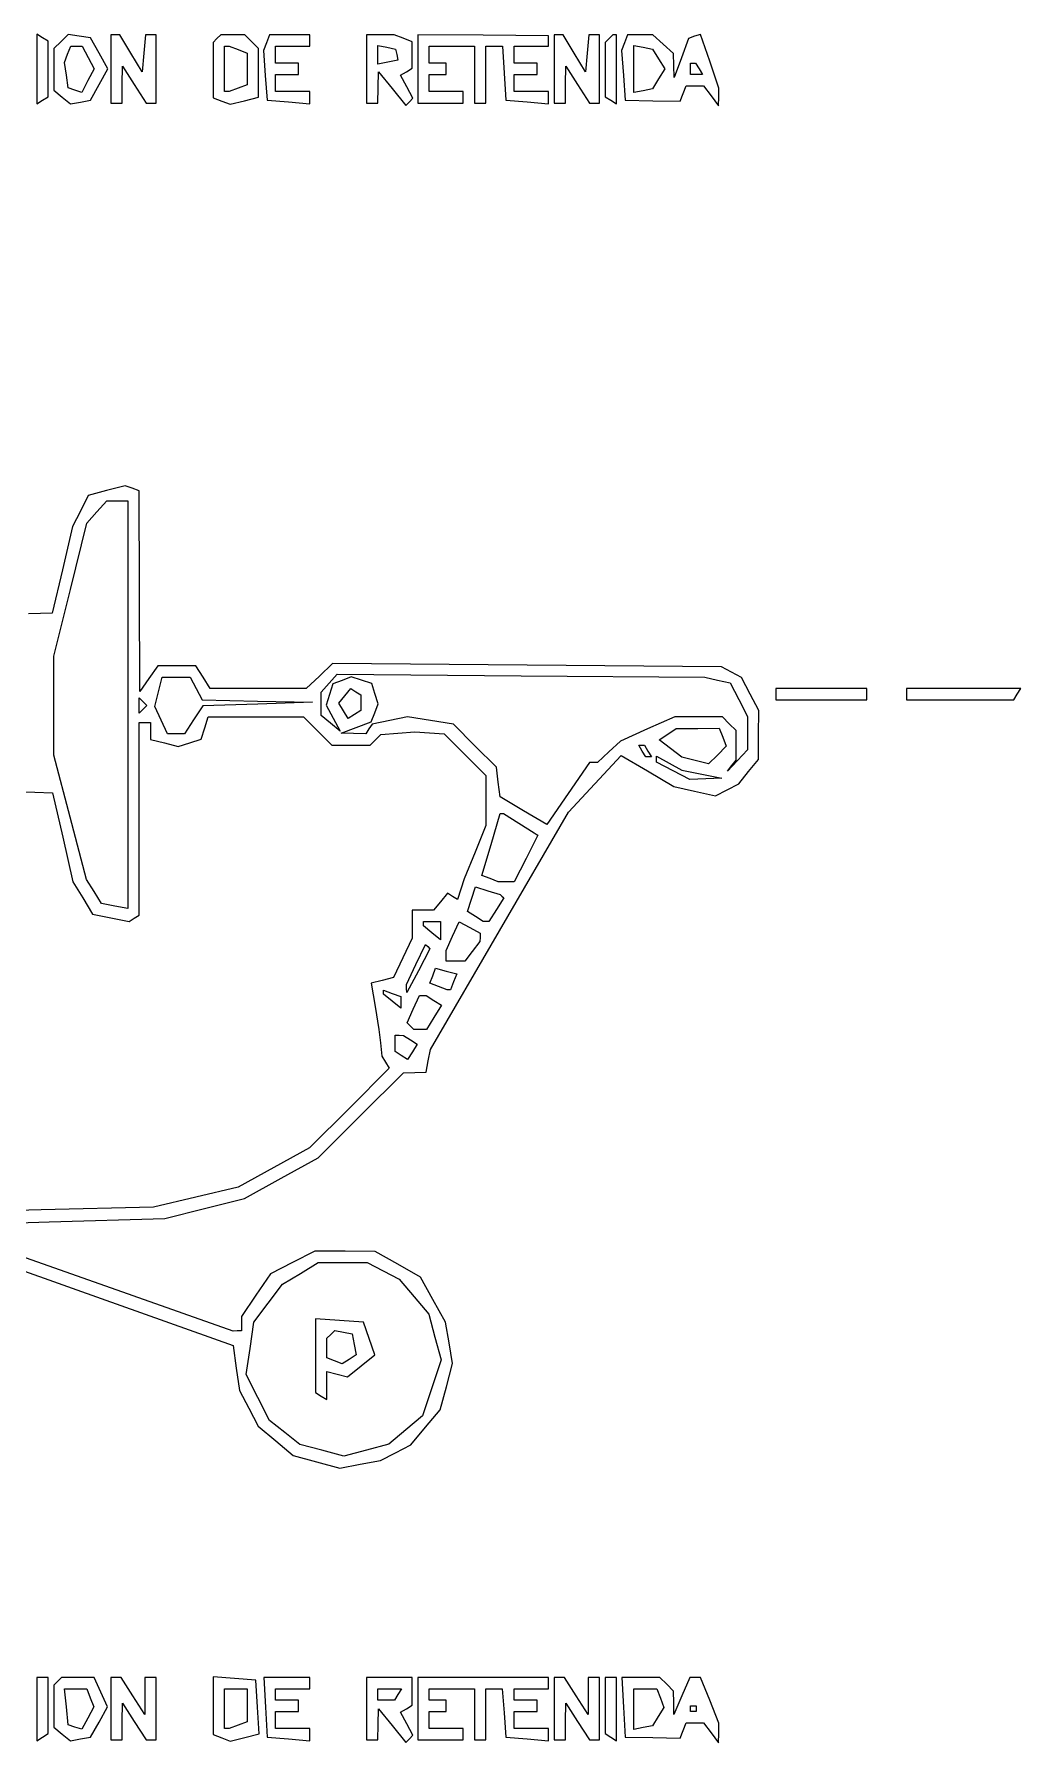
# Paper-space layout 'AN-04-DGE-016' of a CAD drawing. Header units: metres, sheet in millimetres. Extents: x 12 to 194, y 4 to 291.
# Drawn here: x 95.98 to 117.76, y 152.69 to 190.39 of the extents above; entities that cross this region are included whole.
import ezdxf

# ---------------------------------------------------------------- set-up
doc = ezdxf.new("R2010")
doc.units = ezdxf.units.M
doc.layers.add('DGE_CONTORNOS', color=7, linetype='Continuous', lineweight=0)
doc.layers.add('DGE_DATOS', color=7, linetype='Continuous', lineweight=0)

# ---------------------------------------------------------------- blocks, each defined once
blk = doc.blocks.new('LP_REF_DGE_MT_016')
at = {"layer": 'DGE_CONTORNOS'}
for points in [[(96.045, 189.622), (96.045, 188.855), (96.171, 188.933), (96.296, 189.01), (96.296, 189.622), (96.296, 190.235), (96.171, 190.312), (96.045, 190.39)], [(96.577, 190.229), (96.421, 190.074), (96.421, 189.613), (96.421, 189.151), (96.604, 189), (96.786, 188.849), (97.007, 188.892), (97.228, 188.934), (97.421, 189.278), (97.613, 189.622), (97.421, 189.967), (97.228, 190.312), (96.98, 190.348), (96.732, 190.384)], [(97.174, 189.873), (97.308, 189.622), (97.17, 189.364), (97.032, 189.105), (96.883, 189.154), (96.735, 189.203), (96.694, 189.484), (96.652, 189.766), (96.721, 189.945), (96.79, 190.124), (96.915, 190.124), (97.04, 190.124)], [(97.676, 189.622), (97.676, 188.87), (97.801, 188.87), (97.927, 188.87), (97.929, 189.277), (97.931, 189.685), (98.192, 189.277), (98.453, 188.87), (98.566, 188.87), (98.679, 188.87), (98.679, 189.622), (98.679, 190.375), (98.562, 190.375), (98.444, 190.375), (98.405, 189.967), (98.365, 189.56), (98.119, 189.967), (97.872, 190.375), (97.774, 190.375), (97.676, 190.375)], [(100.017, 190.291), (99.933, 190.208), (99.933, 189.597), (99.933, 188.987), (100.122, 188.915), (100.31, 188.843), (100.623, 188.921), (100.937, 189), (100.937, 189.537), (100.937, 190.074), (100.786, 190.224), (100.636, 190.375), (100.368, 190.375), (100.1, 190.375)], [(100.487, 190.048), (100.686, 189.972), (100.686, 189.622), (100.686, 189.273), (100.487, 189.197), (100.289, 189.121), (100.237, 189.121), (100.184, 189.121), (100.184, 189.622), (100.184, 190.124), (100.237, 190.124), (100.289, 190.124)], [(101.113, 190.201), (101.046, 190.027), (101.085, 189.48), (101.125, 188.933), (101.595, 188.894), (102.065, 188.855), (102.065, 188.988), (102.065, 189.121), (101.689, 189.121), (101.313, 189.121), (101.313, 189.309), (101.313, 189.497), (101.564, 189.497), (101.815, 189.497), (101.815, 189.622), (101.815, 189.748), (101.564, 189.748), (101.313, 189.748), (101.313, 189.936), (101.313, 190.124), (101.689, 190.124), (102.065, 190.124), (102.065, 190.249), (102.065, 190.375), (101.622, 190.375), (101.18, 190.375)], [(103.32, 189.622), (103.32, 188.87), (103.445, 188.87), (103.57, 188.87), (103.575, 189.215), (103.579, 189.56), (103.883, 189.188), (104.186, 188.817), (104.265, 188.895), (104.343, 188.974), (104.207, 189.228), (104.071, 189.482), (104.197, 189.559), (104.323, 189.637), (104.323, 189.93), (104.323, 190.223), (104.125, 190.299), (103.926, 190.375), (103.623, 190.375), (103.32, 190.375)], [(103.985, 189.938), (104.009, 189.814), (103.79, 189.772), (103.57, 189.729), (103.57, 189.936), (103.57, 190.142), (103.765, 190.102), (103.96, 190.061)], [(104.448, 189.622), (104.448, 188.87), (104.95, 188.87), (105.452, 188.87), (105.452, 188.995), (105.452, 189.121), (105.075, 189.121), (104.699, 189.121), (104.699, 189.309), (104.699, 189.497), (104.887, 189.497), (105.075, 189.497), (105.075, 189.622), (105.075, 189.748), (104.887, 189.748), (104.699, 189.748), (104.699, 189.936), (104.699, 190.124), (105.201, 190.124), (105.703, 190.124), (105.703, 189.497), (105.703, 188.87), (105.828, 188.87), (105.953, 188.87), (105.953, 189.497), (105.953, 190.124), (106.135, 190.124), (106.316, 190.124), (106.354, 189.528), (106.392, 188.933), (106.863, 188.894), (107.333, 188.855), (107.333, 188.988), (107.333, 189.121), (106.957, 189.121), (106.58, 189.121), (106.58, 189.309), (106.58, 189.497), (106.831, 189.497), (107.082, 189.497), (107.082, 189.622), (107.082, 189.748), (106.831, 189.748), (106.58, 189.748), (106.58, 189.936), (106.58, 190.124), (106.957, 190.124), (107.333, 190.124), (107.333, 190.24), (107.333, 190.356), (105.891, 190.365), (104.448, 190.374)], [(107.458, 189.622), (107.458, 188.87), (107.584, 188.87), (107.709, 188.87), (107.711, 189.277), (107.714, 189.685), (107.975, 189.277), (108.236, 188.87), (108.349, 188.87), (108.462, 188.87), (108.462, 189.622), (108.462, 190.375), (108.344, 190.375), (108.227, 190.375), (108.188, 189.967), (108.148, 189.56), (107.902, 189.967), (107.655, 190.375), (107.557, 190.375), (107.458, 190.375)], [(108.671, 190.291), (108.587, 190.208), (108.587, 189.609), (108.587, 189.01), (108.713, 188.933), (108.838, 188.855), (108.838, 189.615), (108.838, 190.375), (108.796, 190.375), (108.754, 190.375)], [(109.014, 190.201), (108.948, 190.027), (108.987, 189.48), (109.026, 188.933), (109.634, 188.922), (110.241, 188.911), (110.306, 189.079), (110.37, 189.246), (110.562, 189.246), (110.754, 189.246), (110.921, 189.027), (111.088, 188.807), (111.092, 189.004), (111.096, 189.201), (110.894, 189.794), (110.692, 190.386), (110.557, 190.342), (110.423, 190.297), (110.267, 189.866), (110.111, 189.434), (110.102, 189.697), (110.092, 189.96), (109.863, 190.167), (109.634, 190.375), (109.357, 190.375), (109.081, 190.375)], [(109.765, 189.842), (109.903, 189.622), (109.765, 189.403), (109.626, 189.183), (109.42, 189.143), (109.214, 189.102), (109.214, 189.622), (109.214, 190.142), (109.42, 190.102), (109.626, 190.061)], [(110.657, 189.622), (110.734, 189.497), (110.601, 189.497), (110.469, 189.497), (110.469, 189.622), (110.469, 189.748), (110.524, 189.748), (110.579, 189.748)], [(98.052, 175.593), (98.052, 171.096), (97.762, 171.151), (97.473, 171.206), (97.307, 171.471), (97.141, 171.737), (96.781, 173.109), (96.421, 174.481), (96.421, 175.574), (96.421, 176.668), (96.784, 178.135), (97.148, 179.603), (97.368, 179.847), (97.589, 180.091), (97.821, 180.091), (98.052, 180.091)], [(99.557, 175.952), (99.691, 175.701), (100.91, 175.675), (102.128, 175.649), (100.917, 175.608), (99.705, 175.567), (99.503, 175.258), (99.3, 174.949), (99.112, 174.949), (98.925, 174.949), (98.786, 175.253), (98.647, 175.557), (98.728, 175.88), (98.809, 176.203), (99.116, 176.203), (99.423, 176.203)], [(111.062, 176.136), (111.342, 176.074), (111.532, 175.706), (111.723, 175.337), (111.723, 174.969), (111.723, 174.6), (111.503, 174.364), (111.284, 174.128), (111.378, 174.25), (111.472, 174.372), (111.472, 174.698), (111.472, 175.024), (111.321, 175.174), (111.171, 175.325), (110.648, 175.325), (110.124, 175.325), (109.522, 175.059), (108.92, 174.792), (108.667, 174.557), (108.414, 174.322), (108.328, 174.322), (108.242, 174.322), (107.769, 173.636), (107.297, 172.95), (106.782, 173.255), (106.267, 173.561), (106.226, 173.888), (106.186, 174.215), (105.712, 174.688), (105.239, 175.161), (104.731, 175.243), (104.223, 175.324), (103.831, 175.245), (103.44, 175.167), (103.372, 175.058), (103.305, 174.949), (103.03, 174.959), (102.755, 174.969), (103.089, 175.091), (103.423, 175.213), (103.5, 175.412), (103.576, 175.611), (103.504, 175.838), (103.432, 176.065), (103.205, 176.137), (102.979, 176.209), (102.778, 176.131), (102.577, 176.054), (102.502, 175.82), (102.428, 175.585), (102.581, 175.298), (102.734, 175.011), (102.525, 175.184), (102.316, 175.356), (102.316, 175.613), (102.316, 175.87), (102.495, 176.068), (102.674, 176.266), (106.728, 176.232), (110.782, 176.199)], [(98.386, 175.492), (98.303, 175.409), (98.303, 175.576), (98.303, 175.743), (98.386, 175.659), (98.47, 175.576)], [(103.194, 175.638), (103.194, 175.465), (103.055, 175.379), (102.915, 175.293), (102.811, 175.461), (102.707, 175.63), (102.839, 175.79), (102.972, 175.949), (103.083, 175.881), (103.194, 175.812)], [(112.35, 175.827), (112.35, 175.701), (113.353, 175.701), (114.357, 175.701), (114.357, 175.827), (114.357, 175.952), (113.353, 175.952), (112.35, 175.952)], [(115.234, 175.827), (115.234, 175.701), (116.419, 175.701), (117.603, 175.701), (117.68, 175.827), (117.758, 175.952), (116.496, 175.952), (115.234, 175.952)], [(111.179, 174.876), (111.255, 174.678), (111.061, 174.484), (110.866, 174.289), (110.573, 174.363), (110.28, 174.436), (110.03, 174.627), (109.779, 174.819), (109.967, 174.944), (110.155, 175.07), (110.629, 175.072), (111.103, 175.074)], [(109.528, 174.572), (109.605, 174.447), (109.543, 174.447), (109.48, 174.447), (109.402, 174.572), (109.325, 174.698), (109.388, 174.698), (109.45, 174.698)], [(110.719, 174.062), (111.158, 173.974), (110.807, 173.96), (110.456, 173.945), (110.086, 174.137), (109.716, 174.328), (109.716, 174.392), (109.716, 174.456), (109.998, 174.303), (110.28, 174.15)], [(106.679, 172.98), (107.019, 172.767), (107.06, 172.741), (107.1, 172.716), (106.838, 172.202), (106.575, 171.688), (106.4, 171.688), (106.225, 171.688), (106.045, 171.757), (105.865, 171.826), (106.066, 172.509), (106.267, 173.192), (106.303, 173.193), (106.338, 173.193)], [(106.307, 171.371), (106.347, 171.336), (106.183, 171.073), (106.018, 170.81), (105.955, 170.812), (105.891, 170.814), (105.72, 170.922), (105.55, 171.03), (105.637, 171.301), (105.723, 171.573), (105.995, 171.489), (106.267, 171.406)], [(104.95, 170.607), (104.95, 170.403), (104.762, 170.559), (104.574, 170.715), (104.574, 170.763), (104.574, 170.81), (104.762, 170.81), (104.95, 170.81)], [(105.824, 170.461), (105.82, 170.371), (105.653, 170.152), (105.487, 169.932), (105.281, 169.932), (105.075, 169.932), (105.075, 170.052), (105.075, 170.171), (105.219, 170.485), (105.362, 170.8), (105.595, 170.675), (105.828, 170.55)], [(104.463, 169.724), (104.209, 169.242), (104.203, 169.332), (104.198, 169.422), (104.408, 169.864), (104.619, 170.305), (104.668, 170.256), (104.717, 170.207)], [(105.241, 169.481), (105.174, 169.305), (105.135, 169.305), (105.096, 169.305), (104.906, 169.378), (104.715, 169.451), (104.778, 169.615), (104.841, 169.779), (105.075, 169.718), (105.309, 169.657)], [(104.072, 169.025), (104.072, 168.898), (103.884, 169.054), (103.696, 169.21), (103.696, 169.254), (103.696, 169.297), (103.884, 169.225), (104.072, 169.153)], [(104.805, 169.069), (104.973, 168.962), (104.806, 168.695), (104.639, 168.427), (104.502, 168.427), (104.365, 168.427), (104.29, 168.502), (104.214, 168.578), (104.351, 168.879), (104.489, 169.18), (104.563, 169.178), (104.636, 169.176)], [(104.285, 168.202), (104.435, 168.107), (104.33, 167.937), (104.226, 167.768), (104.086, 167.854), (103.947, 167.94), (103.947, 168.121), (103.947, 168.302), (104.041, 168.3), (104.135, 168.298)], [(103.687, 163.101), (104.042, 162.918), (104.367, 162.531), (104.693, 162.145), (104.829, 161.64), (104.964, 161.136), (104.76, 160.521), (104.556, 159.906), (104.183, 159.592), (103.81, 159.278), (103.314, 159.145), (102.818, 159.011), (102.333, 159.142), (101.847, 159.273), (101.514, 159.535), (101.18, 159.797), (100.922, 160.305), (100.663, 160.812), (100.748, 161.39), (100.833, 161.968), (101.15, 162.387), (101.467, 162.805), (101.86, 163.044), (102.254, 163.284), (102.793, 163.285), (103.332, 163.285)], [(102.191, 161.23), (102.191, 160.415), (102.316, 160.338), (102.442, 160.26), (102.442, 160.57), (102.442, 160.879), (102.668, 160.819), (102.895, 160.76), (103.199, 161.006), (103.503, 161.252), (103.377, 161.61), (103.252, 161.968), (102.722, 162.007), (102.191, 162.045)], [(103.048, 161.48), (103.093, 161.246), (102.936, 161.148), (102.778, 161.051), (102.61, 161.115), (102.442, 161.18), (102.442, 161.396), (102.442, 161.613), (102.53, 161.701), (102.618, 161.789), (102.81, 161.752), (103.003, 161.715)], [(96.045, 153.433), (96.045, 152.735), (96.171, 152.813), (96.296, 152.89), (96.296, 153.51), (96.296, 154.13), (96.171, 154.13), (96.045, 154.13)], [(96.505, 154.046), (96.421, 153.963), (96.421, 153.497), (96.421, 153.032), (96.604, 152.881), (96.786, 152.73), (97.007, 152.772), (97.228, 152.815), (97.415, 153.147), (97.601, 153.479), (97.453, 153.805), (97.305, 154.13), (96.947, 154.13), (96.589, 154.13)], [(97.223, 153.682), (97.299, 153.485), (97.165, 153.235), (97.032, 152.986), (96.883, 153.034), (96.735, 153.083), (96.696, 153.481), (96.656, 153.879), (96.902, 153.879), (97.147, 153.879)], [(97.676, 153.44), (97.676, 152.75), (97.801, 152.75), (97.927, 152.75), (97.929, 153.158), (97.931, 153.565), (98.192, 153.158), (98.453, 152.75), (98.566, 152.75), (98.679, 152.75), (98.679, 153.44), (98.679, 154.13), (98.554, 154.13), (98.428, 154.13), (98.426, 153.722), (98.424, 153.315), (98.163, 153.722), (97.902, 154.13), (97.789, 154.13), (97.676, 154.13)], [(99.933, 153.506), (99.933, 152.868), (100.122, 152.795), (100.31, 152.723), (100.63, 152.803), (100.95, 152.884), (100.912, 153.475), (100.874, 154.067), (100.404, 154.106), (99.933, 154.145)], [(100.686, 153.516), (100.686, 153.153), (100.487, 153.077), (100.289, 153.001), (100.237, 153.001), (100.184, 153.001), (100.184, 153.44), (100.184, 153.879), (100.435, 153.879), (100.686, 153.879)], [(101.087, 153.471), (101.125, 152.813), (101.595, 152.774), (102.065, 152.735), (102.065, 152.868), (102.065, 153.001), (101.689, 153.001), (101.313, 153.001), (101.313, 153.189), (101.313, 153.377), (101.564, 153.377), (101.815, 153.377), (101.815, 153.503), (101.815, 153.628), (101.564, 153.628), (101.313, 153.628), (101.313, 153.754), (101.313, 153.879), (101.689, 153.879), (102.065, 153.879), (102.065, 154.004), (102.065, 154.13), (101.557, 154.13), (101.049, 154.13)], [(103.32, 153.44), (103.32, 152.75), (103.445, 152.75), (103.57, 152.75), (103.575, 153.095), (103.579, 153.44), (103.883, 153.069), (104.186, 152.697), (104.265, 152.776), (104.343, 152.854), (104.207, 153.108), (104.071, 153.362), (104.197, 153.44), (104.323, 153.518), (104.323, 153.824), (104.323, 154.13), (103.821, 154.13), (103.32, 154.13)], [(104.009, 153.754), (103.932, 153.628), (103.751, 153.628), (103.57, 153.628), (103.57, 153.754), (103.57, 153.879), (103.829, 153.879), (104.087, 153.879)], [(104.448, 153.44), (104.448, 152.75), (104.95, 152.75), (105.452, 152.75), (105.452, 152.876), (105.452, 153.001), (105.075, 153.001), (104.699, 153.001), (104.699, 153.189), (104.699, 153.377), (104.887, 153.377), (105.075, 153.377), (105.075, 153.503), (105.075, 153.628), (104.887, 153.628), (104.699, 153.628), (104.699, 153.754), (104.699, 153.879), (105.201, 153.879), (105.703, 153.879), (105.703, 153.315), (105.703, 152.75), (105.828, 152.75), (105.953, 152.75), (105.953, 153.315), (105.953, 153.879), (106.134, 153.879), (106.315, 153.879), (106.354, 153.346), (106.392, 152.813), (106.863, 152.774), (107.333, 152.735), (107.333, 152.868), (107.333, 153.001), (106.957, 153.001), (106.58, 153.001), (106.58, 153.189), (106.58, 153.377), (106.831, 153.377), (107.082, 153.377), (107.082, 153.503), (107.082, 153.628), (106.831, 153.628), (106.58, 153.628), (106.58, 153.754), (106.58, 153.879), (106.957, 153.879), (107.333, 153.879), (107.333, 154.004), (107.333, 154.13), (105.891, 154.13), (104.448, 154.13)], [(107.458, 153.44), (107.458, 152.75), (107.584, 152.75), (107.709, 152.75), (107.711, 153.158), (107.714, 153.565), (107.975, 153.158), (108.236, 152.75), (108.349, 152.75), (108.462, 152.75), (108.462, 153.44), (108.462, 154.13), (108.336, 154.13), (108.211, 154.13), (108.209, 153.722), (108.207, 153.315), (107.946, 153.722), (107.685, 154.13), (107.572, 154.13), (107.458, 154.13)], [(108.587, 153.51), (108.587, 152.89), (108.713, 152.813), (108.838, 152.735), (108.838, 153.433), (108.838, 154.13), (108.713, 154.13), (108.587, 154.13)], [(108.988, 153.471), (109.026, 152.813), (109.634, 152.802), (110.241, 152.791), (110.306, 152.959), (110.37, 153.126), (110.562, 153.126), (110.754, 153.126), (110.921, 152.907), (111.088, 152.688), (111.092, 152.904), (111.096, 153.121), (110.894, 153.626), (110.692, 154.13), (110.574, 154.13), (110.456, 154.13), (110.279, 153.722), (110.102, 153.315), (110.097, 153.572), (110.092, 153.829), (109.942, 153.979), (109.791, 154.13), (109.371, 154.13), (108.95, 154.13)], [(109.803, 153.674), (109.881, 153.469), (109.754, 153.266), (109.626, 153.064), (109.42, 153.023), (109.214, 152.983), (109.214, 153.431), (109.214, 153.879), (109.469, 153.879), (109.724, 153.879)], [(110.594, 153.44), (110.594, 153.377), (110.531, 153.377), (110.469, 153.377), (110.469, 153.44), (110.469, 153.503), (110.531, 153.503), (110.594, 153.503)]]:
    blk.add_lwpolyline(points, close=True, dxfattribs=at)
for points in [[(95.606, 173.68), (95.999, 173.665), (96.391, 173.649), (96.615, 172.668), (96.839, 171.686), (97.056, 171.329), (97.274, 170.972), (97.676, 170.892), (98.078, 170.811), (98.19, 170.881), (98.303, 170.95), (98.303, 173.075), (98.303, 175.2), (98.428, 175.2), (98.554, 175.2), (98.554, 175.014), (98.554, 174.828), (98.858, 174.752), (99.163, 174.675), (99.416, 174.756), (99.67, 174.836), (99.747, 175.081), (99.825, 175.325), (100.877, 175.325), (101.929, 175.325), (102.242, 175.011), (102.556, 174.698), (102.975, 174.698), (103.395, 174.698), (103.516, 174.819), (103.637, 174.94), (104.011, 174.967), (104.386, 174.995), (104.71, 174.972), (105.034, 174.949), (105.494, 174.489), (105.953, 174.029), (105.953, 173.477), (105.953, 172.926), (105.715, 172.338), (105.476, 171.751), (105.402, 171.523), (105.328, 171.296), (105.216, 171.365), (105.104, 171.434), (104.949, 171.248), (104.794, 171.061), (104.558, 171.061), (104.323, 171.061), (104.323, 170.752), (104.323, 170.442), (104.116, 170.009), (103.91, 169.575), (103.665, 169.511), (103.42, 169.447), (103.506, 168.937), (103.593, 168.426), (103.625, 168.133), (103.657, 167.839), (103.739, 167.707), (103.82, 167.574), (102.94, 166.694), (102.059, 165.813), (101.271, 165.38), (100.483, 164.946), (99.549, 164.728), (98.616, 164.51), (96.139, 164.445), (93.662, 164.379)], [(93.476, 163.912), (96.924, 162.683), (100.372, 161.454), (100.443, 160.958), (100.513, 160.463), (100.72, 160.071), (100.928, 159.678), (101.314, 159.353), (101.701, 159.028), (102.216, 158.889), (102.732, 158.75), (103.178, 158.833), (103.624, 158.917), (103.959, 159.09), (104.293, 159.263), (104.618, 159.649), (104.943, 160.036), (105.081, 160.546), (105.218, 161.056), (105.141, 161.514), (105.063, 161.973), (104.785, 162.47), (104.506, 162.966), (104.007, 163.249), (103.508, 163.532), (102.844, 163.534), (102.181, 163.536), (101.688, 163.285), (101.196, 163.034), (100.878, 162.566), (100.56, 162.098), (100.56, 161.939), (100.56, 161.78), (100.466, 161.777), (100.372, 161.773), (97.068, 162.937), (93.763, 164.1), (96.315, 164.18), (98.867, 164.26), (99.745, 164.48), (100.623, 164.7), (101.438, 165.15), (102.253, 165.599), (103.194, 166.534), (104.135, 167.468), (104.383, 167.477), (104.632, 167.487), (104.68, 167.737), (104.728, 167.988), (106.25, 170.606), (107.772, 173.224), (108.355, 173.848), (108.938, 174.473), (109.519, 174.132), (110.099, 173.792), (110.558, 173.689), (111.017, 173.585), (111.276, 173.717), (111.535, 173.849), (111.751, 174.117), (111.968, 174.384), (111.971, 174.924), (111.974, 175.463), (111.784, 175.829), (111.595, 176.195), (111.374, 176.314), (111.153, 176.432), (106.862, 176.467), (102.571, 176.502), (102.279, 176.227), (101.987, 175.952), (100.927, 175.952), (99.868, 175.952), (99.712, 176.203), (99.555, 176.454), (99.132, 176.454), (98.71, 176.454), (98.513, 176.172), (98.316, 175.889), (98.309, 178.102), (98.303, 180.315), (98.146, 180.371), (97.989, 180.427), (97.583, 180.319), (97.177, 180.21), (97.003, 179.868), (96.829, 179.526), (96.606, 178.569), (96.382, 177.611), (96.12, 177.605), (95.857, 177.598)]]:
    blk.add_lwpolyline(points, dxfattribs=at)

psp = doc.layouts.new('AN-04-DGE-016')

# ---------------------------------------------------------------- block references
at = {"layer": 'DGE_DATOS'}
psp.add_blockref('LP_REF_DGE_MT_016', (0, 0), dxfattribs=at)

doc.saveas('drawing.dxf')
